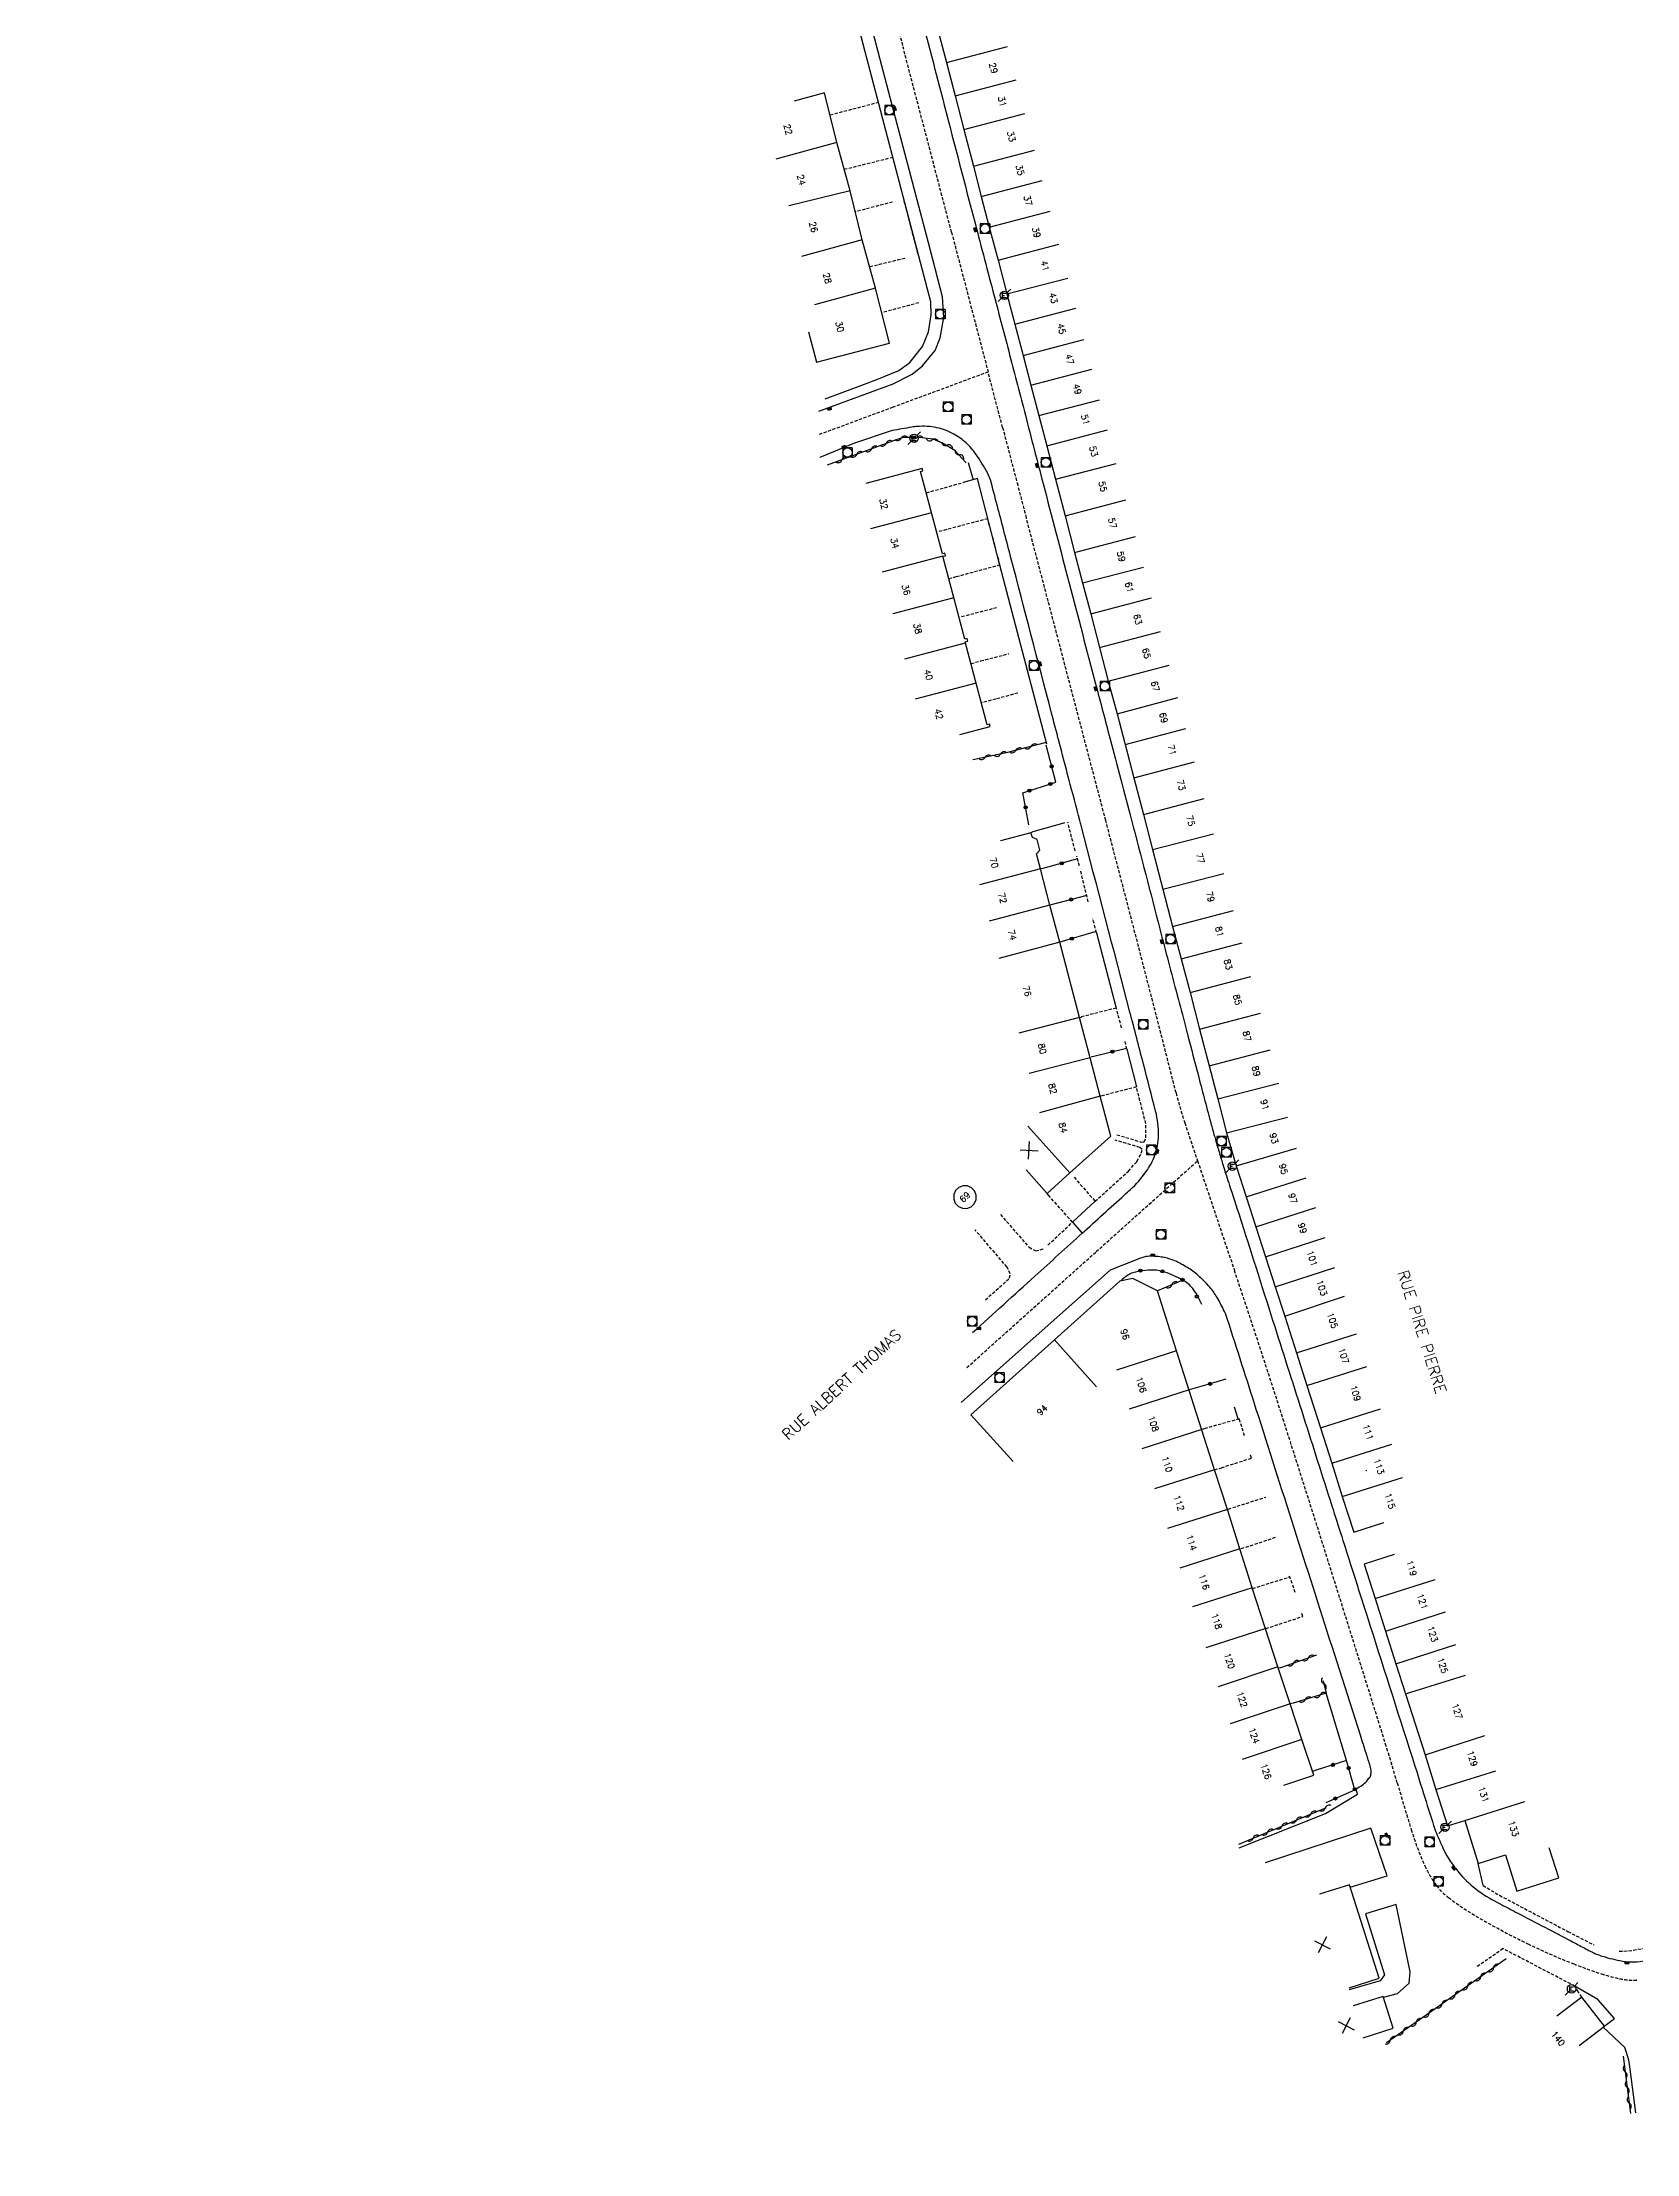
# Model space of a CAD drawing. Header units: millimetres. Extents: x 256000 to 257000, y 144000 to 145001.
# Drawn here: x 256144.8 to 256398, y 144303.4 to 144638.7 of the extents above; entities that cross this region are included whole.
import ezdxf
from ezdxf.enums import TextEntityAlignment as Align

# ---------------------------------------------------------------- set-up
doc = ezdxf.new("R2010")
doc.units = ezdxf.units.MM
doc.linetypes.add('DASHED', pattern=[0.75, 0.5, -0.25])
doc.layers.get('0').update_dxf_attribs({"linetype": 'CONTINUOUS'})
for name, color, linetype in [('W0001', 6, 'DASHED'), ('W0008', 7, 'CONTINUOUS'), ('W0100', 7, 'CONTINUOUS'), ('W0112', 1, 'DASHED'), ('W0310', 3, 'CONTINUOUS'), ('W0322', 7, 'CONTINUOUS'), ('W0400', 7, 'CONTINUOUS'), ('W0420', 7, 'CONTINUOUS'), ('W0471', 7, 'CONTINUOUS'), ('W0989', 7, 'CONTINUOUS'), ('W0991', 7, 'CONTINUOUS'), ('W1102', 7, 'CONTINUOUS')]:
    doc.layers.add(name, color=color, linetype=linetype)
doc.styles.get("Standard").update_dxf_attribs({"font": 'romans.shx', "width": 0.85})

# ---------------------------------------------------------------- blocks, each defined once
blk = doc.blocks.new('T400')
for p, q in [((-0.15, 0.3), (0.15, 0.3)), ((-0.15, -0.25), (-0.15, 0.3)), ((-0.15, 0.15), (0.15, 0.15)), ((-0.15, 0), (0.15, 0)), ((0.15, 0.3), (0.15, -0.25)), ((-0.15, -0.15), (0.15, -0.15)), ((-0.15, -0.25), (-0.15, -0.3)), ((-0.15, -0.3), (0.15, -0.3)), ((0.15, -0.3), (0.15, -0.25))]:
    blk.add_line(p, q)
blk = doc.blocks.new('T420')
for p, q in [((0.75, 0.75), (-0.75, 0.75)), ((-0.75, 0.75), (-0.75, -0.75)), ((0.75, 0.75), (0.75, -0.75)), ((0.75, -0.75), (-0.75, -0.75))]:
    blk.add_line(p, q)
blk.add_ellipse((0, 0), major_axis=(-0.53, 0.53), ratio=1, start_param=3.926991, end_param=10.210176)
blk = doc.blocks.new('T471')
for p, q in [((-0.333334, 0.333334), (-0.333334, -0.333334)), ((-0.333334, 0.333334), (0.333334, 0.333334)), ((-0.333334, 0), (0, 0)), ((0.500001, 0.500001), (1.000002, 1.000002)), ((-0.500001, -0.500001), (-1.000002, -1.000002)), ((-0.333334, -0.333334), (0.333334, -0.333334))]:
    blk.add_line(p, q)
blk.add_ellipse((0, 0), major_axis=(0.471405, 0.471405), ratio=1, start_param=5.4977871438, end_param=11.780972451)
blk = doc.blocks.new('t322o')
at = {"color": 0, "linetype": 'Continuous'}
for radius in [0.25, 0.15]:
    blk.add_circle((0, 0), radius, dxfattribs=at)
blk = doc.blocks.new('t310o')
at = {"color": 0, "linetype": 'Continuous'}
for centre, start, end in [((-0.5, 0.38), 216.8699, 323.1304), ((0.5, -0.37), 36.8699, 143.1303)]:
    blk.add_arc(centre, 0.625, start, end, dxfattribs=at)
blk = doc.blocks.new('t991o')
at = {"color": 0, "linetype": 'Continuous'}
for p, q in [((-1, 1), (1, -1)), ((-1, -1), (1, 1))]:
    blk.add_line(p, q, dxfattribs=at)

msp = doc.modelspace()

# ---------------------------------------------------------------- linework, layer by layer
at = {"layer": 'W0001'}
msp.add_lwpolyline([(256264.62, 144702.54, 0.000016), (256281.55, 144637.86, -0.000036), (256289.23, 144608.53), (256295.03, 144586.36, -0.000002), (256297.34, 144577.54, 0.000001), (256299.64, 144568.73, 0.000219), (256301.12, 144563.11, -0.000026), (256313.71, 144515.14, -0.002102), (256324.88, 144471.86, 0.018976), (256326.27, 144467.1), (256328.3, 144461.07), (256334.17, 144443.61, -0.00382), (256342.01, 144419.67, -0.00178), (256358.26, 144368.11, -0.004866), (256360.02, 144362.28, 0.00384), (256362.23, 144354.87, 0.03189), (256364.41, 144349.09, 0.054536), (256366.26, 144345.97, 0.070185), (256368.15, 144344.07, 0.031217), (256373.14, 144340.76, 0.017579), (256380.75, 144336.73, 0.019059), (256388.03, 144333.53, 0.016236), (256392.43, 144331.96, 0.025442), (256395.32, 144331.19, 0.06593), (256398.1, 144330.97, 0.052841)], format="xyb", dxfattribs=at)
for points in [[(256268.24, 144576.44), (256279.88, 144580.75), (256295.03, 144586.36), (256295.03, 144586.36)], [(256291.66, 144428.23), (256312.21, 144446.65), (256328.3, 144461.07), (256328.3, 144461.07)]]:
    msp.add_lwpolyline(points, dxfattribs=at)
at = {"layer": 'W0008'}
for p, q in [((256291.89, 144571.95), (256292.64, 144569.21)), ((256312.25, 144497.29), (256315.39, 144485.33)), ((256317.08, 144478.81), (256318.6, 144472.81)), ((256351.94, 144365.83), (256348.72, 144376.53)), ((256373.63, 144345.99), (256372.88, 144349.5))]:
    msp.add_line(p, q, dxfattribs=at)
for points in [[(256283.97, 144644.44, -0.000695), (256288.08, 144628.69, 0.000585), (256292.96, 144609.98, 0.000612), (256295.99, 144598.45, -0.000753), (256298.46, 144589.08, -0.000732), (256300.95, 144579.48, 0.000648), (256303.77, 144568.64, 0.000213), (256307.91, 144552.79, 0.000211), (256312.1, 144536.83, 0.000251), (256314.42, 144528.04, -0.000172), (256317.8, 144515.19, -0.001236), (256322.31, 144497.9, 0.002032), (256325.06, 144487.39, 0.001238), (256325.48, 144485.84, -0.001187), (256325.9, 144484.29, -0.002722), (256326.78, 144480.91, 0.001498), (256328.37, 144474.77, 0.00129), (256330.34, 144467.31, 0.004709), (256330.9, 144465.27, 0.000991), (256331.14, 144464.47, 0.000679), (256331.48, 144463.29, 0.00115), (256332.13, 144461.11, 0.00203), (256332.51, 144459.87, 0.005526), (256333.5, 144456.78, -0.003133), (256335.27, 144451.34, -0.00029), (256340.55, 144434.75, 0.000335), (256345.12, 144420.41, 0.000002), (256349.62, 144406.3, 0.000003), (256352.75, 144396.5, 0.00002), (256355.22, 144388.75, -0.000007), (256362.36, 144366.39, -0.00164), (256364.18, 144360.62, 0.001862), (256365.79, 144355.54, 0.020148), (256366.23, 144354.32, 0.009539), (256367.32, 144351.81, 0.034909), (256368.11, 144350.36, 0.024609), (256369.47, 144348.45, 0.054579), (256372.08, 144345.78, 0.050035), (256375.48, 144343.53, 0.000291), (256378.11, 144342.14, 0.000824), (256379.04, 144341.65, 0.000117), (256383.53, 144339.31, -0.00013), (256387.56, 144337.2, -0.002171), (256388.75, 144336.57, 0.001358), (256390.66, 144335.56, 0.046729), (256392.62, 144334.75, 0.030452), (256395.78, 144333.99, 0.052806), (256397.62, 144333.86, 0.049397), (256399.57, 144334.12, 0.069514)], [(256265.73, 144713.92, -0.000005), (256267.78, 144706.09)], [(256464.57, 144519.81, -0.000004), (256465.18, 144531.04, -0.001345)], [(256455.11, 144395.52, -0.000004), (256462.65, 144403.97, -0.000047)], [(256463.63, 144502.09, 0.000013), (256464.34, 144515.43, -0.000047)], [(256292.57, 144433.79, 0.000025), (256302.47, 144442.76, 0.000033), (256309.99, 144449.58, 0.000003), (256316.67, 144455.64, 0.000021), (256317.65, 144456.53, 0.054438), (256320.11, 144459.31, 0.066138), (256321.54, 144462.01, 0.084489), (256322.1, 144465.05, 0.066575), (256321.64, 144468.94, 0.000677), (256319.72, 144476.4, 0.00061), (256317.56, 144484.69, 0.00001), (256309.81, 144514.33, 0.000399), (256309.61, 144515.09, 0.00037), (256307.87, 144521.68, -0.000401), (256306.27, 144527.75, -0.000537), (256305.11, 144532.17, 0.000096), (256298.67, 144556.83, 0.000533), (256296.66, 144564.49, 0.000944), (256295.52, 144568.82, 0.058294), (256294.92, 144570.32, 0.027342), (256293.12, 144573.26, 0.056501), (256291.55, 144575.07, 0.056676), (256289.62, 144576.47, 0.077864), (256286.89, 144577.49, 0.072773), (256283.77, 144577.68, 0.018319), (256282.9, 144577.57, 0.005088), (256279.81, 144577.04), (256273.81, 144575.05), (256268.32, 144572.77), (256268.32, 144572.77)], [(256353.47, 144361.41, 0.057958), (256354.45, 144361.92, 0.066682), (256355.16, 144362.56, 0.019223), (256355.64, 144363.16, 0.066722), (256355.74, 144363.36, 0.094903), (256355.87, 144364.06, 0.073777), (256355.72, 144364.97, 0.000034), (256355.11, 144366.89, 0.000022), (256354.16, 144369.84), (256349.65, 144383.95, -0.000045), (256337.63, 144421.59, 0.000118), (256333.07, 144435.87, 0.034058), (256332.57, 144437.13, 0.018143), (256331.4, 144439.38, 0.051332), (256330.24, 144440.99, 0.034574), (256328.16, 144443.05, 0.042529), (256326.46, 144444.26, 0.038745), (256324.42, 144445.28, 0.058271), (256322.57, 144445.79, 0.050393), (256320.37, 144445.9, 0.075775), (256319.77, 144445.78, 0.008057), (256314.44, 144443.72), (256297.96, 144429.07), (256290.75, 144422.67), (256290.75, 144422.67)]]:
    msp.add_lwpolyline(points, format="xyb", dxfattribs=at)
for points in [[(256268.17, 144580.11), (256279.95, 144584.45), (256283, 144585.98), (256284.62, 144587.33), (256286.64, 144589.74), (256287.41, 144591.78), (256288.03, 144595.01), (256287.81, 144598.25), (256285.5, 144607.08), (256280.34, 144626.7), (256275.43, 144645.47), (256269.84, 144666.8), (256265.68, 144682.69), (256261.46, 144698.98), (256257.28, 144715.03), (256252.15, 144734.55), (256250.99, 144737.65), (256248.87, 144740.75), (256244.86, 144744.58), (256234.94, 144754.23), (256234.94, 144754.23)], [(256269.17, 144582.05), (256275.41, 144584.4), (256277.36, 144585.12), (256280.87, 144586.6), (256282.61, 144587.84), (256284.63, 144590.37), (256285.59, 144592.7), (256286.02, 144595.39), (256285.93, 144597.46), (256273.3, 144645.72), (256273.3, 144645.72)], [(256304.35, 144527.22), (256296.92, 144555.67), (256293.33, 144569.4), (256291.1, 144568.79), (256291.1, 144568.79)], [(256312.03, 144454.64), (256308.44, 144451.32), (256309.99, 144449.58), (256309.99, 144449.58)], [(256334.91, 144351.98), (256348.63, 144357.42), (256353.69, 144360.49), (256353.47, 144361.41), (256353.47, 144361.41)], [(256352.56, 144345.7), (256358.42, 144347.53), (256355.84, 144355.1), (256339.06, 144349.59), (256339.06, 144349.59)], [(256357.81, 144328.28), (256360.06, 144328.84), (256361.9, 144330.47), (256362.06, 144332.26), (256359.83, 144342.97), (256354.96, 144341.47), (256358.01, 144331.8), (256357.3, 144330.87), (256352.36, 144329.4), (256352.36, 144329.4)], [(256392.9, 144323.63), (256393.03, 144323.78), (256394.51, 144324.88), (256391.84, 144327.9), (256388.5, 144329.86), (256388.22, 144330), (256388.22, 144330)], [(256397.91, 144309.88), (256397, 144316.82), (256396.8, 144318.31), (256396.17, 144320.25), (256392.69, 144323.47), (256392.97, 144323.21)]]:
    msp.add_lwpolyline(points, dxfattribs=at)
at = {"layer": 'W0100'}
for points in [[(256287.08, 144640.68), (256288.42, 144635.5), (256289.8, 144630.19), (256291.2, 144624.87), (256292.71, 144619.05), (256293.95, 144614.23), (256295.23, 144609.36), (256296.62, 144604.09), (256298.02, 144598.73), (256299.28, 144593.93), (256300.58, 144588.95), (256301.82, 144584.24), (256303.07, 144579.43), (256304.34, 144574.6), (256305.72, 144569.3), (256307.25, 144563.48), (256308.78, 144557.67), (256310.04, 144552.84), (256311.33, 144547.94), (256312.72, 144542.59), (256314.13, 144537.23), (256315.51, 144532.05), (256316.78, 144527.2), (256318.17, 144521.89), (256319.7, 144516.07), (256321.16, 144510.49), (256322.8, 144504.19), (256324.32, 144498.3), (256325.7, 144493.12), (256327.1, 144487.78), (256328.62, 144481.98), (256330.14, 144476.18), (256331.52, 144470.89), (256332.89, 144465.54), (256334.44, 144460.26), (256336, 144455.34), (256337.54, 144450.59), (256339.07, 144445.82), (256340.61, 144441.06), (256342.16, 144436.42), (256344.02, 144430.57), (256345.66, 144425.41), (256347.8, 144418.67), (256349.61, 144413.03), (256351.29, 144407.77), (256353.12, 144402.08), (256357.88, 144403.62), (256357.88, 144403.62)], [(256266.53, 144592.74), (256267.78, 144587.91), (256279.39, 144590.92), (256277.13, 144599.64), (256275.03, 144607.33), (256273.11, 144615.1), (256270.99, 144622.8), (256269.05, 144630.65), (256264.22, 144629.37)], [(256290.53, 144528.78), (256295.36, 144530.05), (256295.26, 144530.43), (256294.87, 144530.33), (256291.42, 144543.51), (256291.8, 144543.61), (256291.7, 144544), (256291.32, 144543.9), (256287.87, 144557.07), (256288.26, 144557.17), (256288.15, 144557.56), (256287.77, 144557.46), (256284.3, 144570.53), (256284.68, 144570.63), (256284.58, 144571.01), (256275.61, 144568.65)], [(256301.08, 144459.63), (256304.42, 144455.9), (256308.04, 144459.14), (256314.55, 144464.99), (256312.83, 144471.32), (256311.26, 144477.41), (256309.57, 144483.85), (256306.41, 144495.78), (256304.86, 144501.68), (256303.36, 144507.44), (256302.74, 144509.82), (256303.25, 144510.38), (256302.81, 144512.12), (256302.07, 144512.41), (256301.84, 144513.17), (256297, 144511.91), (256297, 144511.91)], [(256342.02, 144361.91), (256346.76, 144363.5), (256344.87, 144369.16), (256343, 144374.82), (256341.03, 144380.7), (256339.05, 144386.88), (256336.99, 144393.28), (256335.02, 144399.43), (256333.03, 144405.71), (256331, 144412.02), (256324.96, 144430.88), (256321.92, 144440.4), (256318.01, 144442.36), (256315.93, 144441.95), (256305.57, 144432.64), (256292.32, 144420.75), (256292.32, 144420.75)], [(256359.52, 144398.53), (256354.76, 144397), (256356.5, 144391.55), (256358.14, 144386.4), (256359.8, 144381.2), (256361.3, 144376.4), (256364.42, 144366.74), (256366.14, 144361.24), (256367.97, 144355.47), (256370.73, 144356.33), (256372.88, 144349.5), (256377.18, 144350.86), (256378.98, 144345.11), (256385.66, 144347.21), (256384.16, 144351.98)], [(256352.39, 144329.75), (256357.16, 144331.26), (256352.43, 144346.11), (256347.67, 144344.59), (256347.67, 144344.59)], [(256354.6, 144321.81), (256359.36, 144323.33), (256357.77, 144328.38), (256353.01, 144326.86), (256353.01, 144326.86)], [(256388.92, 144320.59), (256392.9, 144323.63), (256389.35, 144328.26), (256385.38, 144325.22), (256385.38, 144325.22)]]:
    msp.add_lwpolyline(points, dxfattribs=at)
at = {"layer": 'W0112'}
for p, q in [((256277.69, 144629.14), (256269.84, 144627.1)), ((256272.18, 144618.53), (256279.96, 144620.46)), ((256283.92, 144605.06), (256281.7, 144613.54)), ((256279.85, 144613.33), (256273.93, 144611.77)), ((256276.25, 144603.07), (256282, 144604.48)), ((256284.03, 144597.33), (256278.15, 144595.75)), ((256285.23, 144567.17), (256291.1, 144568.79)), ((256296.26, 144558.17), (256295.78, 144560.12)), ((256296.39, 144548.91), (256290.62, 144547.39)), ((256308.86, 144510.31), (256307.68, 144514.84)), ((256309.53, 144507.9), (256309.12, 144509.44)), ((256310.94, 144502.2), (256309.73, 144507.11)), ((256312.25, 144497.29), (256311.67, 144499.51)), ((256317.08, 144478.81), (256316.74, 144480.18)), ((256333.18, 144405.77), (256339.12, 144407.65)), ((256335.24, 144399.48), (256340.95, 144401.37)), ((256337.03, 144393.16), (256342.93, 144395)), ((256343.82, 144392.52), (256342.89, 144395.2))]:
    msp.add_line(p, q, dxfattribs=at)
for points in [[(256295.21, 144562.04), (256294.99, 144563.04), (256286.99, 144560.93), (256286.99, 144560.93)], [(256288.78, 144553.53), (256289.99, 144553.84), (256296.92, 144555.73), (256296.6, 144557.11), (256296.6, 144557.11)], [(256292.33, 144540.04), (256293.87, 144540.45), (256298.34, 144541.61), (256298.34, 144541.61)], [(256299.77, 144535.35), (256296.27, 144534.4), (256293.98, 144533.8), (256293.98, 144533.8)], [(256316.24, 144482.2), (256315.39, 144485.33), (256309.57, 144483.85), (256309.87, 144483.89)], [(256315.48, 144465.22), (256319.39, 144464.05), (256319.82, 144464.08), (256320.1, 144464.74), (256320.08, 144466.98), (256318.6, 144472.81), (256313.15, 144471.39), (256312.83, 144471.32), (256312.83, 144471.32)], [(256308.69, 144458.46), (256312.03, 144454.64), (256317.32, 144459.42), (256318.68, 144460.98), (256319.37, 144462.27), (256319.51, 144462.89), (256319.15, 144463.19), (256315.24, 144464.34), (256315.24, 144464.34)], [(256304.54, 144447.69), (256308.44, 144451.32), (256304.63, 144455.6), (256304.42, 144455.9), (256304.42, 144455.9)], [(256296.99, 144452.55), (256301.54, 144447.34), (256302.59, 144446.75), (256303.77, 144447.08), (256303.77, 144447.08)], [(256294.61, 144439), (256298.46, 144442.43), (256298.56, 144443.13), (256298.04, 144444.2), (256292.99, 144450.1), (256292.99, 144450.1)], [(256335.77, 144417.42), (256334.92, 144420.09), (256329.5, 144418.55), (256328.96, 144418.38), (256328.96, 144418.38)], [(256331, 144412.02), (256332.08, 144412.34), (256336.87, 144413.85), (256336.69, 144414.45), (256336.69, 144414.45)], [(256339.15, 144386.78), (256345.01, 144388.73), (256344.77, 144389.44), (256344.77, 144389.44)], [(256395.26, 144335.57), (256396.75, 144335.6), (256399.64, 144336.1), (256403.09, 144337.78), (256408.38, 144342.8), (256405.37, 144349.63), (256405.37, 144349.63)], [(256373.63, 144345.99), (256376.23, 144344.43), (256387.11, 144338.68), (256391.24, 144336.55), (256391.24, 144336.55)], [(256389.35, 144328.26), (256388.79, 144329.04), (256388.22, 144330), (256376.82, 144335.96), (256372.71, 144333.1), (256372.71, 144333.1)]]:
    msp.add_lwpolyline(points, dxfattribs=at)
at = {"layer": 'W0310'}
for p, q in [((256325.95, 144442.13), (256321.92, 144440.4)), ((256334.83, 144352.55), (256348.78, 144358.37)), ((256395.87, 144318.87), (256397.07, 144309.77))]:
    msp.add_line(p, q, dxfattribs=at)
for points in [[(256291.57, 144571.93), (256289.78, 144573.89), (256287.77, 144575.02), (256286.3, 144575.65), (256284.56, 144575.86), (256282.95, 144575.96), (256281.53, 144575.91), (256280.43, 144575.59), (256269.48, 144571.52), (256269.48, 144571.52)], [(256304.26, 144527.52), (256297.88, 144525.85), (256292.61, 144524.73), (256292.61, 144524.73)], [(256347.17, 144382.57), (256341.46, 144380.57), (256341.17, 144380.48), (256341.17, 144380.48)], [(256348.23, 144378.51), (256348.72, 144376.53), (256343.46, 144374.94), (256343, 144374.82), (256343, 144374.82)], [(256377.33, 144334.34), (256364.09, 144325.01), (256358.28, 144320.98), (256358.28, 144320.98)]]:
    msp.add_lwpolyline(points, dxfattribs=at)
at = {"layer": 'W0322'}
for p, q in [((256310.69, 144503.22), (256304.86, 144501.68)), ((256312.19, 144497.51), (256306.41, 144495.78)), ((256311.4, 144477.57), (256317.04, 144478.96)), ((256334.75, 144420.08), (256334.14, 144421.96))]:
    msp.add_line(p, q, dxfattribs=at)
for points in [[(256301.53, 144514.41), (256300.55, 144519.53), (256305.8, 144521.18), (256304.26, 144527.09), (256304.26, 144527.09)], [(256307.24, 144514.75), (256302.13, 144513.34), (256301.84, 144513.17), (256301.84, 144513.17)], [(256309.23, 144509), (256303.72, 144507.48), (256303.36, 144507.44), (256303.36, 144507.44)], [(256332.8, 144426.38), (256329.93, 144425.54), (256326.95, 144424.68), (256326.95, 144424.68)], [(256348.73, 144359.17), (256353.3, 144361.17), (256351.94, 144365.83), (256347.16, 144364.28), (256346.47, 144364.06), (256346.47, 144364.06)]]:
    msp.add_lwpolyline(points, dxfattribs=at)
msp.add_lwpolyline([(256328.97, 144438.24, 0.073048), (256327.54, 144440.77, 0.101975), (256325.95, 144442.13, 0.04371), (256323.11, 144443.39, 0.07536), (256321.33, 144443.71, 0.039484), (256319.59, 144443.62, 0.043585), (256318.04, 144443.29, 0.067342), (256317.22, 144442.9, 0.044659), (256316.15, 144442.07), (256316.15, 144442.07)], format="xyb", dxfattribs=at)
at = {"layer": 'W1102'}
for p, q in [((256288.42, 144635.5), (256298.1, 144638.01)), ((256289.8, 144630.19), (256299.48, 144632.71)), ((256291.2, 144624.87), (256300.87, 144627.41)), ((256270.99, 144622.8), (256261.35, 144620.14)), ((256292.71, 144619.05), (256302.39, 144621.56)), ((256273.11, 144615.1), (256263.4, 144612.7)), ((256293.95, 144614.23), (256303.64, 144616.73)), ((256295.23, 144609.36), (256304.9, 144611.9)), ((256275.03, 144607.33), (256265.38, 144604.69)), ((256296.62, 144604.09), (256306.29, 144606.64)), ((256298.02, 144598.73), (256307.7, 144601.25)), ((256277.13, 144599.64), (256267.49, 144597)), ((256299.28, 144593.93), (256308.95, 144596.46)), ((256300.58, 144588.95), (256310.25, 144591.48)), ((256301.82, 144584.24), (256311.49, 144586.79)), ((256303.07, 144579.43), (256312.75, 144581.94)), ((256304.34, 144574.6), (256314.01, 144577.16)), ((256305.72, 144569.3), (256315.4, 144571.82)), ((256286.03, 144563.99), (256276.36, 144561.45)), ((256307.25, 144563.48), (256316.92, 144566.02)), ((256308.78, 144557.67), (256318.45, 144560.22)), ((256287.87, 144557.07), (256278.2, 144554.53)), ((256310.04, 144552.84), (256319.72, 144555.35)), ((256289.59, 144550.48), (256279.92, 144547.94)), ((256311.33, 144547.94), (256321, 144550.5)), ((256291.42, 144543.26), (256281.74, 144540.72)), ((256312.72, 144542.59), (256322.4, 144545.11)), ((256314.13, 144537.23), (256323.8, 144539.77)), ((256293.14, 144536.92), (256283.47, 144534.38)), ((256315.51, 144532.05), (256325.17, 144534.62)), ((256316.78, 144527.2), (256326.45, 144529.73)), ((256318.17, 144521.89), (256327.84, 144524.42)), ((256319.7, 144516.07), (256329.37, 144518.61)), ((256321.16, 144510.49), (256330.83, 144513.02)), ((256303.36, 144507.44), (256293.68, 144504.92)), ((256322.8, 144504.19), (256332.48, 144506.71)), ((256304.86, 144501.68), (256295.19, 144499.13)), ((256324.32, 144498.3), (256334, 144500.8)), ((256306.41, 144495.78), (256296.75, 144493.21)), ((256325.7, 144493.12), (256335.36, 144495.7)), ((256327.1, 144487.78), (256336.77, 144490.32)), ((256309.57, 144483.85), (256299.9, 144481.32)), ((256328.62, 144481.98), (256338.29, 144484.53)), ((256311.26, 144477.41), (256301.58, 144474.91)), ((256330.14, 144476.18), (256339.82, 144478.72)), ((256331.52, 144470.89), (256341.2, 144473.41)), ((256312.83, 144471.32), (256303.19, 144468.69)), ((256308.04, 144459.14), (256301.36, 144466.59)), ((256332.89, 144465.54), (256342.58, 144468.02)), ((256334.44, 144460.26), (256344.03, 144463.07)), ((256336, 144455.34), (256345.53, 144458.38)), ((256337.54, 144450.59), (256347.06, 144453.66)), ((256339.07, 144445.82), (256348.59, 144448.87)), ((256340.61, 144441.06), (256350.12, 144444.13)), ((256342.16, 144436.42), (256351.64, 144439.58)), ((256305.57, 144432.64), (256312.25, 144425.2)), ((256344.02, 144430.57), (256353.55, 144433.6)), ((256324.96, 144430.88), (256315.44, 144427.84)), ((256345.66, 144425.41), (256355.19, 144428.43)), ((256326.95, 144424.68), (256317.42, 144421.64)), ((256292.32, 144420.75), (256299, 144413.31)), ((256347.8, 144418.67), (256357.33, 144421.69)), ((256328.96, 144418.38), (256319.44, 144415.33)), ((256349.61, 144413.03), (256359.13, 144416.09)), ((256331, 144412.02), (256321.48, 144408.96)), ((256351.29, 144407.77), (256360.82, 144410.8)), ((256333.03, 144405.71), (256323.5, 144402.68)), ((256335.02, 144399.43), (256325.5, 144396.38)), ((256336.99, 144393.28), (256327.47, 144390.23)), ((256356.5, 144391.55), (256366.03, 144394.58)), ((256358.14, 144386.4), (256367.67, 144389.44)), ((256339.15, 144386.78), (256329.63, 144383.73)), ((256359.8, 144381.2), (256369.33, 144384.24)), ((256341.03, 144380.7), (256331.55, 144377.53)), ((256361.3, 144376.4), (256370.84, 144379.37)), ((256343, 144374.82), (256333.5, 144371.68)), ((256344.87, 144369.16), (256335.38, 144365.99)), ((256364.42, 144366.74), (256373.94, 144369.83)), ((256366.14, 144361.24), (256375.69, 144364.22)), ((256370.73, 144356.33), (256380.27, 144359.35))]:
    msp.add_line(p, q, dxfattribs=at)
msp.add_lwpolyline([(256289.82, 144454.34), (256290.31, 144453.82), (256290.96, 144453.54), (256291.67, 144453.52), (256292.34, 144453.77), (256292.85, 144454.26), (256293.14, 144454.91), (256293.16, 144455.62), (256292.9, 144456.28), (256292.42, 144456.8), (256291.77, 144457.09), (256291.06, 144457.11), (256290.39, 144456.85), (256289.88, 144456.36), (256289.59, 144455.71), (256289.57, 144455)], close=True, dxfattribs=at)

# ---------------------------------------------------------------- block references
at = {"layer": 'W0310'}
for p, rotation in [((256274.17, 144573.26), 200.4244651005297), ((256276.51, 144574.13), 200.4244651005297), ((256278.85, 144575.01), 200.4244651005297), ((256281.21, 144575.82), 192.5880528015396), ((256283.7, 144575.95), 175.8395609609962), ((256286.17, 144575.56), 166.374258091717), ((256288.52, 144574.73), 152.2255480209548), ((256290.49, 144573.21), 133.026169023589), ((256271.82, 144572.39), 200.4244651005297), ((256299.43, 144526.26), 194.6274476210255), ((256301.85, 144526.89), 194.6274476210255), ((256294.55, 144525.15), 191.9769212923574), ((256297, 144525.66), 191.9769212923574), ((256324.21, 144441.38), 203.1739017442941), ((256345.89, 144382.12), 199.2178966281209), ((256343.53, 144381.3), 199.2178966281209), ((256348.36, 144378.01), 283.8992018462691), ((256345.4, 144375.52), 196.8410118780911), ((256347.79, 144376.25), 196.8410118780911), ((256348.57, 144358.29), 22.65841797124444), ((256341.7, 144355.42), 22.65841797124444), ((256343.99, 144356.38), 22.65841797124444), ((256346.28, 144357.33), 22.65841797124444), ((256337.12, 144353.51), 22.65841797124444), ((256339.41, 144354.46), 22.65841797124444), ((256373.25, 144331.46), 215.159288062834), ((256375.29, 144332.9), 215.159288062834), ((256369.16, 144328.58), 215.159288062834), ((256371.2, 144330.02), 215.159288062834), ((256363.02, 144324.27), 214.6920259120859), ((256365.07, 144325.7), 215.159288062834), ((256367.11, 144327.14), 215.159288062834), ((256358.91, 144321.42), 214.6920259120859), ((256360.96, 144322.85), 214.6920259120859), ((256396.2, 144316.4), 277.4909068573287), ((256396.53, 144313.92), 277.4909068573287), ((256396.85, 144311.44), 277.4909068573287)]:
    msp.add_blockref('t310o', p, dxfattribs=dict(at, rotation=rotation))
at = {"layer": 'W0322'}
for p, rotation in [((256305.14, 144523.7), 104.6463021361452), ((256301.61, 144519.86), 17.42555917086727), ((256304.95, 144520.91), 17.42555917086727), ((256300.99, 144517.19), 100.8390649337428), ((256306.74, 144508.32), 195.4472745230225), ((256308.23, 144502.57), 194.7576481256226), ((256308.34, 144496.35), 196.6851517902454), ((256314.8, 144478.41), 13.86696640400955), ((256319.23, 144443.64), 190.0714981090836), ((256322.71, 144443.52), 168.3021205742823), ((256325.91, 144442.16), 143.780592960196), ((256328.18, 144439.53), 123.0015968126649), ((256330.31, 144425.65), 196.1162369205005), ((256349.8, 144365.14), 197.9545904646021), ((256352.29, 144364.64), 106.1822591513118), ((256350.19, 144359.81), 23.65115964407698), ((256353.27, 144361.27), 106.1822591513118)]:
    msp.add_blockref('t322o', p, dxfattribs=dict(at, rotation=rotation))
at = {"layer": 'W0400'}
for p, rotation in [((256280.2, 144628.15), 194.6541), ((256293.01, 144608.94), 14.7461), ((256269.86, 144580.45), 110.2567999999999), ((256272.13, 144574.46), 290.386), ((256302.8, 144571.51), 14.56180000000004), ((256303.29, 144539.97), 194.638), ((256312.11, 144536.05), 14.7632), ((256322.62, 144495.9), 14.64010000000003), ((256321.9, 144462.57), 164.9334), ((256321.15, 144446.1), 268.2631), ((256293.59, 144434.44), 90), ((256358.29, 144353.98), 198.8484999999999), ((256368.96, 144348.76), 36.79070000000006), ((256396.52, 144333.69), 85.96690000000001)]:
    msp.add_blockref('T400', p, dxfattribs=dict(at, rotation=rotation))
at = {"layer": 'W0420'}
for p in [(256279.37, 144627.9), (256294.55, 144609.1), (256287.45, 144595.53), (256288.67, 144580.8), (256291.62, 144578.79), (256272.7, 144573.54), (256304.22, 144571.97), (256302.31, 144539.7), (256313.57, 144536.43), (256324, 144496.27), (256319.66, 144482.72), (256320.94, 144462.79), (256332.1, 144464.19), (256332.87, 144462.41), (256323.87, 144456.76), (256322.49, 144449.38), (256292.51, 144435.58), (256296.84, 144426.63), (256358.07, 144353.13), (256365.12, 144352.9), (256366.57, 144346.64)]:
    msp.add_blockref('T420', p, dxfattribs=at)
at = {"layer": 'W0471'}
for p in [(256297.63, 144598.51), (256283.28, 144575.81), (256333.83, 144460.22), (256367.6, 144355.23), (256387.69, 144329.58)]:
    msp.add_blockref('T471', p, dxfattribs=at)
at = {"layer": 'W0991'}
for p, rotation in [((256301.55, 144462.73), 41.91111051632112), ((256348.12, 144336.56), 287.656924157756), ((256351.9, 144323.73), 287.6569241576548)]:
    msp.add_blockref('t991o', p, dxfattribs=dict(at, rotation=rotation))

# ---------------------------------------------------------------- texts
at = {"layer": 'W0989'}
for s, rotation, p in [('RUE PIRE PIERRE', 287.5811, (256363.95, 144433.9)), ('RUE ALBERT THOMAS', 42.4859, (256271.77, 144425.54))]:
    msp.add_text(s, height=1.75, rotation=rotation, dxfattribs=at).set_placement(p, align=Align.MIDDLE)
at = {"layer": 'W0991'}
for s, rotation, p in [('29', 284.5172, (256295.89, 144634.6)), ('31', 284.5663, (256297.28, 144629.29)), ('22', 285.4242, (256263.27, 144624.86)), ('33', 284.6996, (256298.73, 144623.74)), ('24', 283.8556, (256265.39, 144616.85)), ('35', 284.5678, (256300.11, 144618.4)), ('37', 284.4704, (256301.37, 144613.55)), ('26', 285.3112, (256267.32, 144609.36)), ('39', 284.6881, (256302.7, 144608.5)), ('41', 284.7771, (256304.09, 144603.19)), ('28', 285.3112, (256269.5, 144601.22)), ('43', 284.629, (256305.42, 144598.09)), ('30', 284.4891, (256271.48, 144593.53)), ('45', 284.6796, (256306.7, 144593.21)), ('47', 284.6403, (256307.97, 144588.37)), ('49', 284.758, (256309.21, 144583.62)), ('51', 284.5401, (256310.48, 144578.77)), ('53', 284.779, (256311.8, 144573.74)), ('55', 284.6044, (256313.26, 144568.15)), ('32', 284.7002, (256278.46, 144565.4)), ('57', 284.708, (256314.79, 144562.35)), ('34', 284.729, (256280.22, 144559.15)), ('59', 284.7583, (256316.18, 144557.04)), ('36', 284.729, (256282.01, 144551.75)), ('61', 284.565, (256317.46, 144552.15)), ('38', 284.729, (256283.85, 144545.61)), ('63', 284.8175, (256318.79, 144547.06)), ('65', 284.5617, (256320.2, 144541.67)), ('40', 284.729, (256285.56, 144538.26)), ('67', 284.729, (256321.59, 144536.42)), ('42', 284.729, (256287.21, 144532.02)), ('69', 284.9179, (256322.91, 144531.43)), ('71', 284.6494, (256324.25, 144526.32)), ('73', 284.6683, (256325.71, 144520.75)), ('75', 284.7359, (256327.2, 144515.06)), ('77', 284.6526, (256328.75, 144509.11)), ('70', 284.585, (256295.98, 144508.41)), ('72', 284.585, (256297.33, 144502.8)), ('79', 284.6184, (256330.33, 144503.01)), ('74', 284.7826, (256298.87, 144496.94)), ('81', 284.4509, (256331.79, 144497.46)), ('83', 284.9263, (256333.16, 144492.26)), ('76', 284.8463, (256301.23, 144488.02)), ('85', 284.6655, (256334.63, 144486.66)), ('80', 284.5022, (256303.64, 144478.88)), ('87', 284.7426, (256336.15, 144480.86)), ('89', 284.6639, (256337.6, 144475.31)), ('82', 285.2156, (256305.29, 144472.53)), ('91', 284.5874, (256338.98, 144469.98)), ('84', 285.2156, (256306.94, 144466.32)), ('93', 284.3898, (256340.44, 144464.64)), ('95', 286.3295, (256341.94, 144459.77)), ('69', 41.9111, (256291.36, 144455.31)), ('97', 287.681, (256343.44, 144455.09)), ('99', 287.8754, (256344.97, 144450.35)), ('101', 287.795, (256346.5, 144445.58)), ('103', 287.9045, (256348.04, 144440.89)), ('105', 288.4657, (256349.73, 144435.71)), ('96', 287.7292, (256316.77, 144433.51)), ('107', 287.6822, (256351.51, 144430.11)), ('106', 287.7292, (256319.36, 144425.51)), ('109', 287.6241, (256353.4, 144424.16)), ('94', 41.9002, (256303.62, 144421.49)), ('108', 287.7292, (256321.31, 144419.32)), ('111', 287.6157, (256355.38, 144417.97)), ('110', 287.737, (256323.48, 144412.89)), ('113', 287.8117, (256357.11, 144412.54)), ('.', 287.8117, (256355.53, 144412.03)), ('112', 287.8351, (256325.35, 144406.73)), ('115', 287.6568, (256358.87, 144407.05)), ('114', 287.6546, (256327.35, 144400.45)), ('119', 287.6404, (256362.3, 144396.39)), ('116', 287.7579, (256329.34, 144394.22)), ('121', 287.6404, (256363.99, 144391.1)), ('118', 287.7579, (256331.35, 144387.95)), ('123', 287.7043, (256365.64, 144385.93)), ('120', 287.7927, (256333.37, 144381.66)), ('125', 287.7142, (256367.22, 144380.93)), ('122', 288.4983, (256335.37, 144375.54)), ('127', 287.2875, (256369.54, 144373.65)), ('124', 288.2743, (256337.28, 144369.8)), ('129', 287.9549, (256371.94, 144366.15)), ('126', 288.4816, (256339.17, 144364.11)), ('131', 287.322, (256373.74, 144360.44)), ('133', 287.5606, (256378.48, 144355.03)), ('140', 307.4122, (256385.56, 144321.69))]:
    msp.add_text(s, height=1, rotation=rotation, dxfattribs=at).set_placement(p, align=Align.MIDDLE)

doc.saveas('drawing.dxf')
